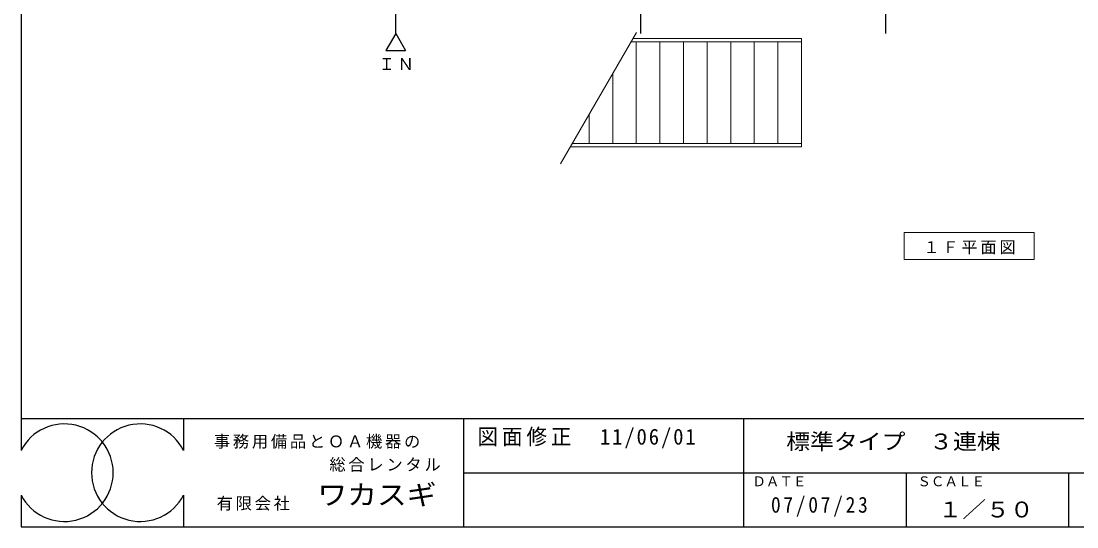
# Model space of a CAD drawing. Units: millimetres, scale not verified. Extents: x -9777 to 9888, y -7062 to 6920.
# Drawn here: x -9777 to -32, y -7062 to -2394 of the extents above; entities that cross this region are included whole.
import ezdxf
from ezdxf.enums import TextEntityAlignment as Align

# ---------------------------------------------------------------- set-up
doc = ezdxf.new("R2010")
doc.units = ezdxf.units.MM
doc.header["$LTSCALE"] = 50
for name, color, linetype, lineweight in [('0-0', 7, 'Continuous', 25), ('0-1', 7, 'Continuous', 25), ('0-A', 7, 'Continuous', 18)]:
    doc.layers.add(name, color=color, linetype=linetype, lineweight=lineweight)
doc.styles.add('ＭＳ ゴシック', font='')
doc.styles.get('ＭＳ ゴシック').set_extended_font_data('MS Gothic')

msp = doc.modelspace()

# ---------------------------------------------------------------- linework, layer by layer
at = {"layer": '0-0'}
for p, q in [((-9777.2, 6920.35), (-9777.2, -6355.93)), ((-9777.2, -6062.09), (9887.58, -6062.09)), ((-8277.2, -6062.09), (-8277.2, -6355.93)), ((-5692.41, -6062.62), (-5692.41, -7062.09)), ((-3107.61, -6062.62), (-3107.61, -7062.09)), ((-5692.41, -6562.09), (8959.96, -6562.09)), ((-1607.61, -6562.4), (-1607.61, -7062.09)), ((-107.61, -6562.4), (-107.61, -7062.09)), ((-9777.2, -6768.24), (-9777.2, -7062.09)), ((-8277.2, -6768.24), (-8277.2, -7062.09)), ((-9777.2, -7062.09), (9884.96, -7062.09))]:
    msp.add_line(p, q, dxfattribs=at)
for centre, start, end in [((-9377.21, -6562.09), 207.26608, 152.73392), ((-8677.21, -6562.09), 27.26604, 332.73396)]:
    msp.add_arc(centre, 450, start, end, dxfattribs=at)
at = {"layer": '0-1'}
for p, q in [((-6319.74, -2508.63), (-6319.74, -2048.62)), ((-4056.74, -2508.63), (-4056.74, -2048.62)), ((-1793.74, -2508.63), (-1793.74, -2048.62)), ((-6319.74, -2508.63), (-6410.29, -2665.47)), ((-6319.74, -2508.63), (-6229.18, -2665.47)), ((-6410.29, -2665.47), (-6229.18, -2665.47))]:
    msp.add_line(p, q, dxfattribs=at)
at = {"layer": '0-1', "color": 4, "lineweight": 18}
for p, q in [((-4796.88, -3712.68), (-4096.46, -2499.51)), ((-4146.51, -2586.21), (-2573.24, -2586.21)), ((-4128.04, -2554.21), (-2573.24, -2554.21)), ((-4098.65, -2586.21), (-4098.65, -3522.21)), ((-3880.74, -2586.21), (-3880.74, -3522.21)), ((-3662.82, -2586.21), (-3662.82, -3522.21)), ((-3444.9, -2586.21), (-3444.9, -3522.21)), ((-3226.99, -2586.21), (-3226.99, -3522.21)), ((-3009.07, -2586.21), (-3009.07, -3522.21)), ((-2791.15, -2586.21), (-2791.15, -3522.21)), ((-2573.24, -2586.21), (-2573.24, -2554.21)), ((-4316.57, -2880.75), (-4316.57, -3522.21)), ((-4534.49, -3258.2), (-4534.49, -3522.21)), ((-2573.24, -3554.21), (-4705.39, -3554.21)), ((-2573.24, -3522.21), (-4686.91, -3522.21))]:
    msp.add_line(p, q, dxfattribs=at)
msp.add_lwpolyline([(-2573.24, -2586.21), (-2573.24, -3522.21), (-2573.24, -3554.21)], dxfattribs=at)
at = {"layer": '0-A', "color": 4}
msp.add_lwpolyline([(-1626.82, -4594.5), (-426.82, -4594.5), (-426.82, -4344.5), (-1626.82, -4344.5)], close=True, dxfattribs=at)

# ---------------------------------------------------------------- texts
at = {"layer": '0-0', "color": 4, "style": 'ＭＳ ゴシック'}
for s, p in [('ＤＡＴＥ', (-3027.46, -6714.88)), ('ＳＣＡＬＥ', (-1504.21, -6714.88))]:
    msp.add_text(s, height=91.64, dxfattribs=at).set_placement(p, align=Align.BOTTOM_LEFT)
at = {"layer": '0-0', "color": 3, "style": 'ＭＳ ゴシック', "width": 1.1}
msp.add_text('ワカスギ', height=183.3, dxfattribs=at).set_placement((-7042.67, -6912.57), align=Align.BOTTOM_LEFT)
at = {"layer": '0-0', "style": 'ＭＳ ゴシック', "width": 1.1}
msp.add_text('１／５０', height=146.6, dxfattribs=at).set_placement((-1310.51, -7018.91), align=Align.BOTTOM_LEFT)
at = {"layer": '0-0', "char_height": 110, "attachment_point": 7, "style": 'ＭＳ ゴシック'}
for s, insert in [('\\T1.17;事務用備品とＯＡ機器の', (-7998.12, -6341.01)), ('\\T1.17;総合レンタル', (-6931.78, -6554.28)), ('\\T1.17;有限会社', (-7972.52, -6912.57))]:
    msp.add_mtext(s, dxfattribs=dict(at, insert=insert))
at = {"layer": '0-1', "insert": (-6477.36, -2845.79), "char_height": 110, "attachment_point": 7, "style": 'ＭＳ ゴシック'}
msp.add_mtext('\\T1.17;ＩＮ', dxfattribs=at)
at = {"layer": '0-A', "style": 'ＭＳ ゴシック', "width": 1.1}
msp.add_text('標準タイプ\u3000３連棟', height=146.6, dxfattribs=at).set_placement((-2714.48, -6391.06), align=Align.BOTTOM_LEFT)
at = {"layer": '0-A', "attachment_point": 7, "style": 'ＭＳ ゴシック'}
for s, insert, char_height in [('\\T1.17;１Ｆ平面図', (-1448.94, -4547.34), 110), ('\\T1.19;\\W0.95;図面修正\u300011/06/01', (-5564.63, -6338.41), 146.6), ('\\T1.28;\\W0.9;07/07/23', (-2855.44, -6966.65), 146.6)]:
    msp.add_mtext(s, dxfattribs=dict(at, insert=insert, char_height=char_height))

doc.saveas('drawing.dxf')
